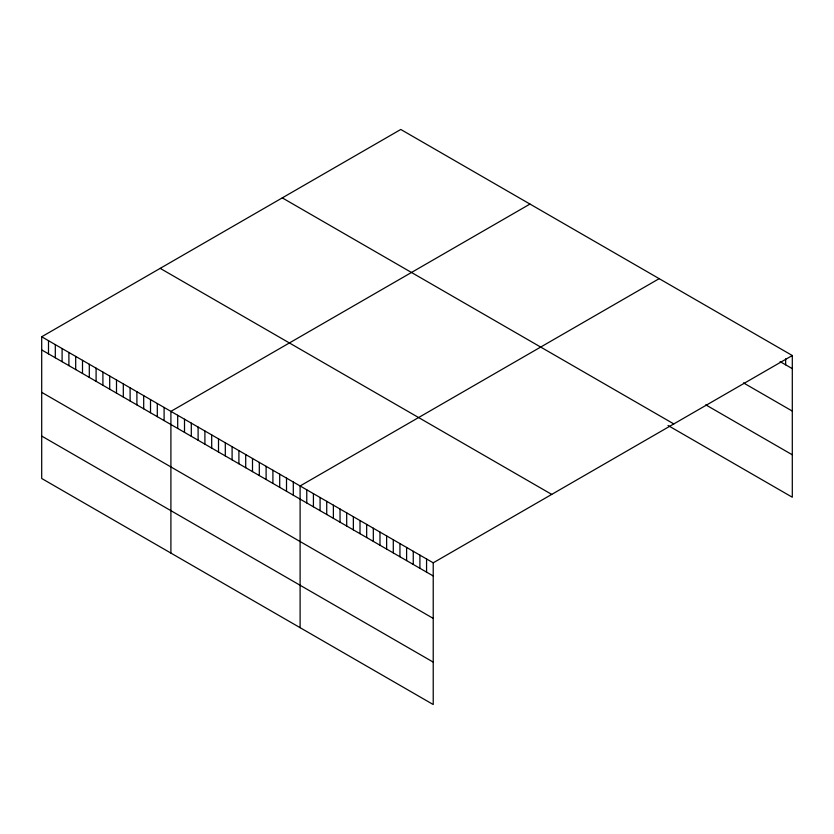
<?xml version="1.0" encoding="UTF-8"?>
<svg xmlns="http://www.w3.org/2000/svg" width="834" height="834" viewBox="0 0 834 834"><rect width="100%" height="100%" fill="white"/><g stroke="black" fill="none" stroke-linecap="round" stroke-linejoin="round"><path stroke-width="1.25" d="M792.3 355.513L433.221 562.814L433.221 704.532L41.7 478.487L41.7 336.769L400.779 129.468L792.3 355.513L792.3 497.231L668.055 425.496M529.976 204.059L170.907 411.37L170.907 553.088M659.183 278.65L300.104 485.961L300.104 627.679M780.092 361.612L792.3 368.659M743.49 382.9L792.3 411.089M705.773 404.844L792.3 454.801M282.278 197.877L673.809 423.922M160.191 268.36L551.722 494.406M41.7 336.769L433.221 562.814M41.7 349.926L433.221 575.971M41.7 392.345L433.221 618.39M41.7 436.067L433.221 662.113M785.649 358.839L785.649 364.812M426.57 558.978L426.57 572.124M419.909 555.131L419.909 568.277M413.257 551.295L413.257 564.441M406.606 547.448L406.606 560.594M399.945 543.601L399.945 556.758M393.294 539.765L393.294 552.911M386.632 535.918L386.632 549.064M379.981 532.082L379.981 545.227M373.319 528.235L373.319 541.381M366.668 524.388L366.668 537.534M360.007 520.552L360.007 533.697M353.355 516.705L353.355 529.851M346.694 512.858L346.694 526.014M340.043 509.021L340.043 522.167M333.381 505.175L333.381 518.321M326.73 501.338L326.73 514.484M320.079 497.491L320.079 510.637M313.417 493.645L313.417 506.801M306.766 489.808L306.766 502.954M293.307 482.042L293.307 495.188M286.51 478.111L286.51 491.257M279.703 474.181L279.703 487.337M272.906 470.261L272.906 483.407M266.109 466.331L266.109 479.477M259.301 462.411L259.301 475.557M252.504 458.481L252.504 471.627M245.707 454.551L245.707 467.707M238.91 450.631L238.91 463.777M232.102 446.701L232.102 459.847M225.305 442.781L225.305 455.927M218.508 438.851L218.508 451.997M211.7 434.921L211.7 448.077M204.903 431.001L204.903 444.147M198.106 427.071L198.106 440.216M191.299 423.151L191.299 436.297M184.502 419.221L184.502 432.366M177.705 415.29L177.705 428.447M164.1 407.44L164.1 420.586M157.303 403.52L157.303 416.666M150.506 399.59L150.506 412.736M143.698 395.66L143.698 408.816M136.901 391.74L136.901 404.886M130.104 387.81L130.104 400.956M123.307 383.89L123.307 397.036M116.499 379.96L116.499 393.106M109.702 376.03L109.702 389.186M102.905 372.11L102.905 385.256M96.098 368.18L96.098 381.326M89.301 364.26L89.301 377.406M82.503 360.33L82.503 373.476M75.696 356.399L75.696 369.556M68.899 352.48L68.899 365.626M62.102 348.549L62.102 361.695M55.305 344.63L55.305 357.776M48.497 340.699L48.497 353.845"/></g></svg>
